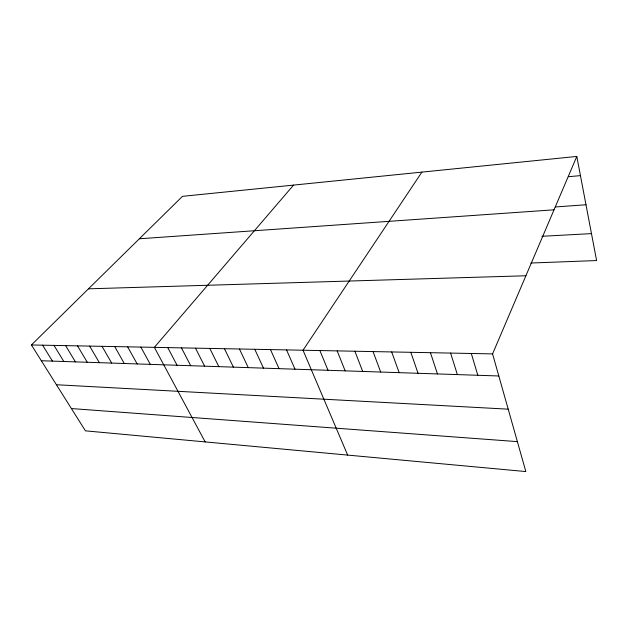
<?xml version="1.0" encoding="UTF-8"?>
<svg xmlns="http://www.w3.org/2000/svg" width="628" height="628" viewBox="0 0 628 628"><rect width="100%" height="100%" fill="white"/><g stroke="black" fill="none" stroke-linecap="round" stroke-linejoin="round"><path stroke-width="0.94" d="M492.572 353.894L576.802 156.435L182.489 196.336L31.4 344.968L85.424 430.839L525.84 471.565L492.572 353.894L31.4 344.968M421.898 172.111L303.018 350.22L347.653 455.088M293.566 185.095L154.362 347.347L205.16 441.916M568.364 176.703L580.453 175.62M555.27 206.957L585.995 204.759M139.345 238.773L554.029 209.815M541.878 236.293L591.482 233.616M530.864 263.03L596.6 260.557L576.802 156.435M88.47 288.825L525.903 275.763M41.322 360.739L498.82 375.976M56.418 384.736L508.201 409.166M71.396 408.553L517.378 441.625M42.578 345.18L52.462 361.108M53.984 345.4L63.828 361.485M65.626 345.628L75.431 361.877M77.511 345.855L87.268 362.27M89.647 346.091L99.35 362.67M102.034 346.334L111.69 363.078M114.696 346.577L124.289 363.502M127.633 346.829L137.163 363.934M140.853 347.08L150.312 364.366M167.77 347.606L177.072 365.261M181.468 347.873L190.692 365.716M195.481 348.14L204.61 366.179M209.799 348.414L218.834 366.65M224.455 348.705L233.388 367.137M239.441 348.995L248.264 367.631M254.78 349.286L263.485 368.141M270.48 349.592L279.06 368.66M286.549 349.906L295.003 369.186M319.88 350.55L328.036 370.292M337.165 350.887L345.157 370.858M354.891 351.225L362.701 371.446M373.056 351.578L380.686 372.043M391.691 351.939L399.133 372.655M410.822 352.308L418.044 373.291M430.447 352.685L437.449 373.935M450.598 353.077L457.365 374.594M471.306 353.478L477.814 375.277"/></g></svg>
